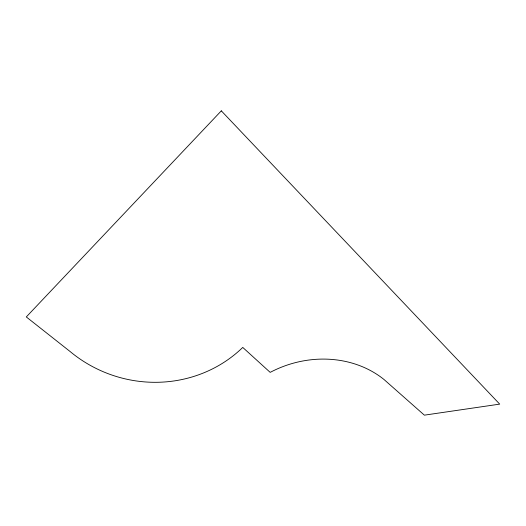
<?xml version="1.0" encoding="UTF-8"?>
<svg xmlns="http://www.w3.org/2000/svg" width="526" height="526" viewBox="0 0 526 526"><rect width="100%" height="100%" fill="white"/><g stroke="black" fill="none" stroke-linecap="round" stroke-linejoin="round"><path stroke-width="0.79" d="M221.315 110.841L26.3 316.941L70.083 351.506A127.838 122.256 21 0 0 242.756 347.423L270.186 372.375A100.604 87.829 -20.5 0 1 384 379.496L424.37 415.159L499.7 404.126L221.315 110.841"/></g></svg>
